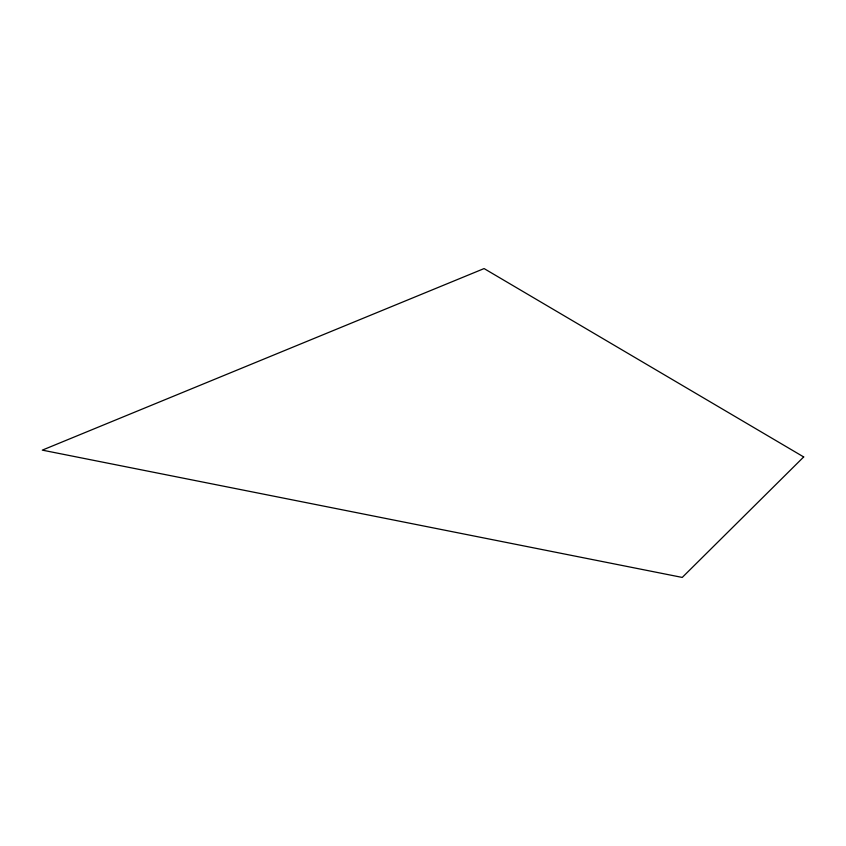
<?xml version="1.0" encoding="UTF-8"?>
<svg xmlns="http://www.w3.org/2000/svg" width="846" height="846" viewBox="0 0 846 846"><rect width="100%" height="100%" fill="white"/><g stroke="black" fill="none" stroke-linecap="round" stroke-linejoin="round"><path stroke-width="1.27" d="M803.7 456.946L682.246 577.427L42.3 450.135L484.092 268.573L803.7 456.946"/></g></svg>
